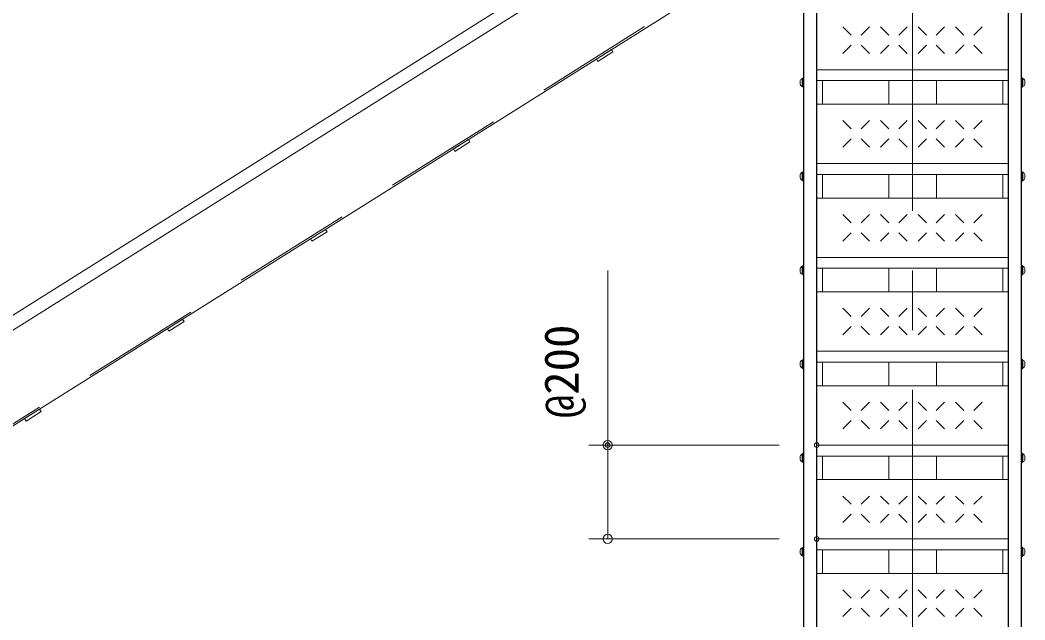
# Model space of a CAD drawing. Units: millimetres at full size, sheet at 1:20; details may follow other scales. Extents: x 10 to 16810, y -20 to 11900.
# Drawn here: x 3995 to 6137, y 4198 to 5476 of the extents above; entities that cross this region are included whole.
import ezdxf
from ezdxf.enums import TextEntityAlignment as Align

# ---------------------------------------------------------------- set-up
doc = ezdxf.new("R2010")
doc.units = ezdxf.units.MM
doc.header["$LTSCALE"] = 20
doc.header["$PDMODE"] = 32
doc.header["$PDSIZE"] = 10
doc.linetypes.add('USER1', pattern=[19.05, 12.7, -6.35])
doc.linetypes.add('USER3', pattern=[50.8, 31.75, -6.35, 6.35, -6.35])
doc.layers.add('LY_5', color=2, linetype='Continuous', lineweight=18)
doc.layers.add('LY_6', color=7, linetype='Continuous', lineweight=0)
doc.styles.add('ＭＳ ゴシック', font='')
doc.styles.get('ＭＳ ゴシック').set_extended_font_data('MS Gothic')

# ---------------------------------------------------------------- blocks, each defined once
blk = doc.blocks.new('-011-_DOTBLANK')
at = {"color": 7, "linetype": 'Continuous', "lineweight": 0}
blk.add_line((-0.5, 0), (-1, 0), dxfattribs=at)
blk.add_circle((0, 0), 0.5, dxfattribs=at)

msp = doc.modelspace()

# ---------------------------------------------------------------- linework, layer by layer
at = {"layer": 'LY_5', "color": 7, "linetype": 'USER3', "lineweight": 0}
msp.add_line((5897.83, 6720.29), (5897.83, 3270.29), dxfattribs=at)
at = {"layer": 'LY_5', "color": 7, "lineweight": 0}
for p, q in [((5666.03, 4182.38), (5666.03, 5856.69)), ((5693.23, 4182.38), (5693.23, 5856.69)), ((6102.43, 4182.38), (6102.43, 5856.69)), ((6129.63, 4182.38), (6129.63, 5856.69)), ((3071.78, 4276.63), (5332.89, 5697.77)), ((3086.26, 4253.6), (5350.95, 5676.99)), ((5665.63, 3470.29), (5665.63, 5570.29)), ((5693.63, 3545.1), (5693.63, 5570.29)), ((6102.03, 3545.1), (6102.03, 5570.29)), ((6130.03, 3470.29), (6130.03, 5570.29)), ((5440.83, 5529.39), (3178.21, 4107.29)), ((5767.23, 5444.1), (5749.55, 5461.78)), ((5806.12, 5461.78), (5788.44, 5444.1)), ((5847.23, 5444.1), (5829.55, 5461.78)), ((5886.12, 5461.78), (5868.44, 5444.1)), ((5927.23, 5444.1), (5909.55, 5461.78)), ((5966.12, 5461.78), (5948.44, 5444.1)), ((6007.23, 5444.1), (5989.55, 5461.78)), ((6046.12, 5461.78), (6028.44, 5444.1)), ((5767.23, 5422.89), (5749.55, 5405.21)), ((5806.12, 5405.21), (5788.44, 5422.89)), ((5847.23, 5422.89), (5829.55, 5405.21)), ((5886.12, 5405.21), (5868.44, 5422.89)), ((5927.23, 5422.89), (5909.55, 5405.21)), ((5966.12, 5405.21), (5948.44, 5422.89)), ((6007.23, 5422.89), (5989.55, 5405.21)), ((6046.12, 5405.21), (6028.44, 5422.89)), ((5255.91, 5413.16), (5223.74, 5392.94)), ((5226.93, 5387.86), (5259.1, 5408.08)), ((5259.1, 5408.08), (5255.91, 5413.16)), ((5223.74, 5392.94), (5226.93, 5387.86)), ((5693.63, 5370.29), (6102.03, 5370.29)), ((5693.63, 5347.01), (6102.03, 5347.01)), ((5693.63, 5296.7), (6102.03, 5296.7)), ((5767.23, 5244.1), (5749.55, 5261.78)), ((5806.12, 5261.78), (5788.44, 5244.1)), ((5847.23, 5244.1), (5829.55, 5261.78)), ((5886.12, 5261.78), (5868.44, 5244.1)), ((5927.23, 5244.1), (5909.55, 5261.78)), ((5966.12, 5261.78), (5948.44, 5244.1)), ((6007.23, 5244.1), (5989.55, 5261.78)), ((6046.12, 5261.78), (6028.44, 5244.1)), ((4951.11, 5221.59), (4918.94, 5201.37)), ((4922.13, 5196.29), (4954.3, 5216.51)), ((4954.3, 5216.51), (4951.11, 5221.59)), ((5767.23, 5222.89), (5749.55, 5205.21)), ((5806.12, 5205.21), (5788.44, 5222.89)), ((5847.23, 5222.89), (5829.55, 5205.21)), ((5886.12, 5205.21), (5868.44, 5222.89)), ((5927.23, 5222.89), (5909.55, 5205.21)), ((5966.12, 5205.21), (5948.44, 5222.89)), ((6007.23, 5222.89), (5989.55, 5205.21)), ((6046.12, 5205.21), (6028.44, 5222.89)), ((4918.94, 5201.37), (4922.13, 5196.29)), ((5693.63, 5170.29), (6102.03, 5170.29)), ((5693.63, 5147.01), (6102.03, 5147.01)), ((5693.63, 5096.7), (6102.03, 5096.7)), ((5767.23, 5044.1), (5749.55, 5061.78)), ((5806.12, 5061.78), (5788.44, 5044.1)), ((5847.23, 5044.1), (5829.55, 5061.78)), ((5886.12, 5061.78), (5868.44, 5044.1)), ((5927.23, 5044.1), (5909.55, 5061.78)), ((5966.12, 5061.78), (5948.44, 5044.1)), ((6007.23, 5044.1), (5989.55, 5061.78)), ((6046.12, 5061.78), (6028.44, 5044.1)), ((4646.31, 5030.02), (4614.14, 5009.8)), ((4617.33, 5004.72), (4649.51, 5024.94)), ((4649.51, 5024.94), (4646.31, 5030.02)), ((5767.23, 5022.89), (5749.55, 5005.21)), ((5806.12, 5005.21), (5788.44, 5022.89)), ((5847.23, 5022.89), (5829.55, 5005.21)), ((5886.12, 5005.21), (5868.44, 5022.89)), ((5927.23, 5022.89), (5909.55, 5005.21)), ((5966.12, 5005.21), (5948.44, 5022.89)), ((6007.23, 5022.89), (5989.55, 5005.21)), ((6046.12, 5005.21), (6028.44, 5022.89)), ((4614.14, 5009.8), (4617.33, 5004.72)), ((5693.63, 4970.29), (6102.03, 4970.29)), ((5693.63, 4947.01), (6102.03, 4947.01)), ((5693.63, 4896.7), (6102.03, 4896.7)), ((5767.23, 4844.1), (5749.55, 4861.78)), ((5806.12, 4861.78), (5788.44, 4844.1)), ((5847.23, 4844.1), (5829.55, 4861.78)), ((5886.12, 4861.78), (5868.44, 4844.1)), ((5927.23, 4844.1), (5909.55, 4861.78)), ((5966.12, 4861.78), (5948.44, 4844.1)), ((6007.23, 4844.1), (5989.55, 4861.78)), ((6046.12, 4861.78), (6028.44, 4844.1)), ((4341.52, 4838.45), (4309.34, 4818.23)), ((4312.54, 4813.15), (4344.71, 4833.37)), ((4344.71, 4833.37), (4341.52, 4838.45)), ((5767.23, 4822.89), (5749.55, 4805.21)), ((5806.12, 4805.21), (5788.44, 4822.89)), ((5847.23, 4822.89), (5829.55, 4805.21)), ((5886.12, 4805.21), (5868.44, 4822.89)), ((5927.23, 4822.89), (5909.55, 4805.21)), ((5966.12, 4805.21), (5948.44, 4822.89)), ((6007.23, 4822.89), (5989.55, 4805.21)), ((6046.12, 4805.21), (6028.44, 4822.89)), ((4309.34, 4818.23), (4312.54, 4813.15)), ((5693.63, 4770.29), (6102.03, 4770.29)), ((5693.63, 4747.01), (6102.03, 4747.01)), ((5693.63, 4696.7), (6102.03, 4696.7)), ((5767.23, 4644.1), (5749.55, 4661.78)), ((5806.12, 4661.78), (5788.44, 4644.1)), ((5847.23, 4644.1), (5829.55, 4661.78)), ((5886.12, 4661.78), (5868.44, 4644.1)), ((5927.23, 4644.1), (5909.55, 4661.78)), ((5966.12, 4661.78), (5948.44, 4644.1)), ((6007.23, 4644.1), (5989.55, 4661.78)), ((6046.12, 4661.78), (6028.44, 4644.1)), ((4036.72, 4646.88), (4004.55, 4626.66)), ((4007.74, 4621.58), (4039.91, 4641.8)), ((4039.91, 4641.8), (4036.72, 4646.88)), ((4004.55, 4626.66), (4007.74, 4621.58)), ((5767.23, 4622.89), (5749.55, 4605.21)), ((5806.12, 4605.21), (5788.44, 4622.89)), ((5847.23, 4622.89), (5829.55, 4605.21)), ((5886.12, 4605.21), (5868.44, 4622.89)), ((5927.23, 4622.89), (5909.55, 4605.21)), ((5966.12, 4605.21), (5948.44, 4622.89)), ((6007.23, 4622.89), (5989.55, 4605.21)), ((6046.12, 4605.21), (6028.44, 4622.89)), ((5693.63, 4570.29), (6102.03, 4570.29)), ((5693.63, 4547.01), (6102.03, 4547.01)), ((5693.63, 4496.7), (6102.03, 4496.7)), ((5767.23, 4444.1), (5749.55, 4461.78)), ((5806.12, 4461.78), (5788.44, 4444.1)), ((5847.23, 4444.1), (5829.55, 4461.78)), ((5886.12, 4461.78), (5868.44, 4444.1)), ((5927.23, 4444.1), (5909.55, 4461.78)), ((5966.12, 4461.78), (5948.44, 4444.1)), ((6007.23, 4444.1), (5989.55, 4461.78)), ((6046.12, 4461.78), (6028.44, 4444.1)), ((5767.23, 4422.89), (5749.55, 4405.21)), ((5806.12, 4405.21), (5788.44, 4422.89)), ((5847.23, 4422.89), (5829.55, 4405.21)), ((5886.12, 4405.21), (5868.44, 4422.89)), ((5927.23, 4422.89), (5909.55, 4405.21)), ((5966.12, 4405.21), (5948.44, 4422.89)), ((6007.23, 4422.89), (5989.55, 4405.21)), ((6046.12, 4405.21), (6028.44, 4422.89)), ((5693.63, 4370.29), (6102.03, 4370.29)), ((5693.63, 4347.01), (6102.03, 4347.01)), ((5693.63, 4296.7), (6102.03, 4296.7)), ((5767.23, 4244.1), (5749.55, 4261.78)), ((5806.12, 4261.78), (5788.44, 4244.1)), ((5847.23, 4244.1), (5829.55, 4261.78)), ((5886.12, 4261.78), (5868.44, 4244.1)), ((5927.23, 4244.1), (5909.55, 4261.78)), ((5966.12, 4261.78), (5948.44, 4244.1)), ((6007.23, 4244.1), (5989.55, 4261.78)), ((6046.12, 4261.78), (6028.44, 4244.1)), ((5767.23, 4222.89), (5749.55, 4205.21)), ((5806.12, 4205.21), (5788.44, 4222.89)), ((5847.23, 4222.89), (5829.55, 4205.21)), ((5886.12, 4205.21), (5868.44, 4222.89)), ((5927.23, 4222.89), (5909.55, 4205.21)), ((5966.12, 4205.21), (5948.44, 4222.89)), ((6007.23, 4222.89), (5989.55, 4205.21)), ((6046.12, 4205.21), (6028.44, 4222.89))]:
    msp.add_line(p, q, dxfattribs=at)
at = {"layer": 'LY_5', "color": 7, "linetype": 'USER1', "lineweight": 0}
msp.add_line((3176.19, 4110.51), (5487.87, 5563.44), dxfattribs=at)
at = {"layer": 'LY_5'}
for p, q in [((5658.28, 5338.99), (5658.28, 5346.99)), ((5662.63, 5334.34), (5662.63, 5351.64)), ((5663.63, 5351.64), (5662.63, 5351.64)), ((5663.63, 5334.34), (5662.63, 5334.34)), ((5663.63, 5332.99), (5663.63, 5352.99)), ((5663.63, 5352.99), (5665.63, 5352.99)), ((5663.63, 5334.34), (5663.63, 5351.64)), ((5665.63, 5332.99), (5665.63, 5352.99)), ((5705.63, 5347.01), (5705.63, 5296.7)), ((5847.03, 5296.7), (5847.03, 5347.01)), ((5948.63, 5296.7), (5948.63, 5347.01)), ((6090.03, 5347.01), (6090.03, 5296.7)), ((6130.02, 5332.99), (6130.02, 5352.99)), ((6132.02, 5352.99), (6130.02, 5352.99)), ((6132.02, 5332.99), (6132.02, 5352.99)), ((6132.02, 5334.34), (6132.02, 5351.64)), ((6132.02, 5351.64), (6133.02, 5351.64)), ((6132.02, 5334.34), (6133.02, 5334.34)), ((6133.02, 5334.34), (6133.02, 5351.64)), ((6137.37, 5338.99), (6137.37, 5346.99)), ((5663.63, 5332.99), (5665.63, 5332.99)), ((6132.02, 5332.99), (6130.02, 5332.99)), ((5658.28, 5138.99), (5658.28, 5146.99)), ((5662.63, 5134.34), (5662.63, 5151.64)), ((5663.63, 5151.64), (5662.63, 5151.64)), ((5663.63, 5132.99), (5663.63, 5152.99)), ((5663.63, 5152.99), (5665.63, 5152.99)), ((5663.63, 5134.34), (5663.63, 5151.64)), ((5665.63, 5132.99), (5665.63, 5152.99)), ((5705.63, 5147.01), (5705.63, 5096.7)), ((5847.03, 5096.7), (5847.03, 5147.01)), ((5948.63, 5096.7), (5948.63, 5147.01)), ((6090.03, 5147.01), (6090.03, 5096.7)), ((6130.02, 5132.99), (6130.02, 5152.99)), ((6132.02, 5152.99), (6130.02, 5152.99)), ((6132.02, 5132.99), (6132.02, 5152.99)), ((6132.02, 5134.34), (6132.02, 5151.64)), ((6132.02, 5151.64), (6133.02, 5151.64)), ((6133.02, 5134.34), (6133.02, 5151.64)), ((6137.37, 5138.99), (6137.37, 5146.99)), ((5663.63, 5134.34), (5662.63, 5134.34)), ((5663.63, 5132.99), (5665.63, 5132.99)), ((6132.02, 5132.99), (6130.02, 5132.99)), ((6132.02, 5134.34), (6133.02, 5134.34)), ((5662.63, 4934.34), (5662.63, 4951.64)), ((5663.63, 4951.64), (5662.63, 4951.64)), ((5663.63, 4932.99), (5663.63, 4952.99)), ((5663.63, 4952.99), (5665.63, 4952.99)), ((5663.63, 4934.34), (5663.63, 4951.64)), ((5665.63, 4932.99), (5665.63, 4952.99)), ((6130.02, 4932.99), (6130.02, 4952.99)), ((6132.02, 4952.99), (6130.02, 4952.99)), ((6132.02, 4932.99), (6132.02, 4952.99)), ((6132.02, 4934.34), (6132.02, 4951.64)), ((6132.02, 4951.64), (6133.02, 4951.64)), ((6133.02, 4934.34), (6133.02, 4951.64)), ((5658.28, 4938.99), (5658.28, 4946.99)), ((5663.63, 4934.34), (5662.63, 4934.34)), ((5663.63, 4932.99), (5665.63, 4932.99)), ((5705.63, 4947.01), (5705.63, 4896.7)), ((5847.03, 4896.7), (5847.03, 4947.01)), ((5948.63, 4896.7), (5948.63, 4947.01)), ((6090.03, 4947.01), (6090.03, 4896.7)), ((6132.02, 4932.99), (6130.02, 4932.99)), ((6132.02, 4934.34), (6133.02, 4934.34)), ((6137.37, 4938.99), (6137.37, 4946.99)), ((5658.28, 4738.99), (5658.28, 4746.99)), ((5662.63, 4734.34), (5662.63, 4751.64)), ((5663.63, 4751.64), (5662.63, 4751.64)), ((5663.63, 4732.99), (5663.63, 4752.99)), ((5663.63, 4752.99), (5665.63, 4752.99)), ((5663.63, 4734.34), (5663.63, 4751.64)), ((5665.63, 4732.99), (5665.63, 4752.99)), ((5705.63, 4747.01), (5705.63, 4696.7)), ((5847.03, 4696.7), (5847.03, 4747.01)), ((5948.63, 4696.7), (5948.63, 4747.01)), ((6090.03, 4747.01), (6090.03, 4696.7)), ((6130.02, 4732.99), (6130.02, 4752.99)), ((6132.02, 4752.99), (6130.02, 4752.99)), ((6132.02, 4732.99), (6132.02, 4752.99)), ((6132.02, 4734.34), (6132.02, 4751.64)), ((6132.02, 4751.64), (6133.02, 4751.64)), ((6133.02, 4734.34), (6133.02, 4751.64)), ((6137.37, 4738.99), (6137.37, 4746.99)), ((5663.63, 4734.34), (5662.63, 4734.34)), ((5663.63, 4732.99), (5665.63, 4732.99)), ((6132.02, 4732.99), (6130.02, 4732.99)), ((6132.02, 4734.34), (6133.02, 4734.34)), ((5658.28, 4538.99), (5658.28, 4546.99)), ((5662.63, 4534.34), (5662.63, 4551.64)), ((5663.63, 4551.64), (5662.63, 4551.64)), ((5663.63, 4532.99), (5663.63, 4552.99)), ((5663.63, 4552.99), (5665.63, 4552.99)), ((5663.63, 4534.34), (5663.63, 4551.64)), ((5665.63, 4532.99), (5665.63, 4552.99)), ((5705.63, 4547.01), (5705.63, 4496.7)), ((5847.03, 4496.7), (5847.03, 4547.01)), ((5948.63, 4496.7), (5948.63, 4547.01)), ((6090.03, 4547.01), (6090.03, 4496.7)), ((6130.02, 4532.99), (6130.02, 4552.99)), ((6132.02, 4552.99), (6130.02, 4552.99)), ((6132.02, 4532.99), (6132.02, 4552.99)), ((6132.02, 4534.34), (6132.02, 4551.64)), ((6132.02, 4551.64), (6133.02, 4551.64)), ((6133.02, 4534.34), (6133.02, 4551.64)), ((6137.37, 4538.99), (6137.37, 4546.99)), ((5663.63, 4534.34), (5662.63, 4534.34)), ((5663.63, 4532.99), (5665.63, 4532.99)), ((6132.02, 4532.99), (6130.02, 4532.99)), ((6132.02, 4534.34), (6133.02, 4534.34)), ((5662.63, 4334.34), (5662.63, 4351.64)), ((5663.63, 4351.64), (5662.63, 4351.64)), ((5663.63, 4332.99), (5663.63, 4352.99)), ((5663.63, 4352.99), (5665.63, 4352.99)), ((5663.63, 4334.34), (5663.63, 4351.64)), ((5665.63, 4332.99), (5665.63, 4352.99)), ((6130.02, 4332.99), (6130.02, 4352.99)), ((6132.02, 4352.99), (6130.02, 4352.99)), ((6132.02, 4332.99), (6132.02, 4352.99)), ((6132.02, 4334.34), (6132.02, 4351.64)), ((6132.02, 4351.64), (6133.02, 4351.64)), ((6133.02, 4334.34), (6133.02, 4351.64)), ((5658.28, 4338.99), (5658.28, 4346.99)), ((5663.63, 4334.34), (5662.63, 4334.34)), ((5663.63, 4332.99), (5665.63, 4332.99)), ((5705.63, 4347.01), (5705.63, 4296.7)), ((5847.03, 4296.7), (5847.03, 4347.01)), ((5948.63, 4296.7), (5948.63, 4347.01)), ((6090.03, 4347.01), (6090.03, 4296.7)), ((6132.02, 4332.99), (6130.02, 4332.99)), ((6132.02, 4334.34), (6133.02, 4334.34)), ((6137.37, 4338.99), (6137.37, 4346.99))]:
    msp.add_line(p, q, dxfattribs=at)
for centre, start, end in [((5667.22, 5342.99), 117.93242, 155.88589), ((5667.22, 5342.99), 204.11411, 242.06758), ((6128.43, 5342.99), 24.11411, 62.06758), ((6128.43, 5342.99), 297.93242, 335.88589), ((5667.22, 5142.99), 117.93242, 155.88589), ((6128.43, 5142.99), 24.11411, 62.06758), ((5667.22, 5142.99), 204.11411, 242.06758), ((6128.43, 5142.99), 297.93242, 335.88589), ((5667.22, 4942.99), 117.93242, 155.88589), ((6128.43, 4942.99), 24.11411, 62.06758), ((5667.22, 4942.99), 204.11411, 242.06758), ((6128.43, 4942.99), 297.93242, 335.88589), ((5667.22, 4742.99), 117.93242, 155.88589), ((5667.22, 4742.99), 204.11411, 242.06758), ((6128.43, 4742.99), 24.11411, 62.06758), ((6128.43, 4742.99), 297.93242, 335.88589), ((5667.22, 4542.99), 117.93242, 155.88589), ((6128.43, 4542.99), 24.11411, 62.06758), ((5667.22, 4542.99), 204.11411, 242.06758), ((6128.43, 4542.99), 297.93242, 335.88589), ((5667.22, 4342.99), 117.93242, 155.88589), ((6128.43, 4342.99), 24.11411, 62.06758), ((5667.22, 4342.99), 204.11411, 242.06758), ((6128.43, 4342.99), 297.93242, 335.88589)]:
    msp.add_arc(centre, 9.79, start, end, dxfattribs=at)
at = {"layer": 'LY_6'}
for p, q in [((5247.83, 4570.29), (5247.83, 4942.29)), ((5613.63, 4570.29), (5207.83, 4570.29)), ((5247.83, 4370.29), (5247.83, 4570.29)), ((5613.63, 4370.29), (5207.83, 4370.29))]:
    msp.add_line(p, q, dxfattribs=at)
for p in [(5247.83, 4570.29), (5693.63, 4570.29), (5693.63, 4370.29)]:
    msp.add_point(p, dxfattribs=at)

# ---------------------------------------------------------------- block references
at = {"layer": 'LY_6', "xscale": 20, "yscale": 20}
for p, rotation in [((5247.83, 4570.29), 90), ((5247.83, 4370.29), 270)]:
    msp.add_blockref('-011-_DOTBLANK', p, dxfattribs=dict(at, rotation=rotation))

# ---------------------------------------------------------------- texts
at = {"layer": 'LY_6', "style": 'ＭＳ ゴシック'}
msp.add_text('@200', height=73.31, rotation=90, dxfattribs=at).set_placement((5207.83, 4627.6), align=Align.BOTTOM_LEFT)

doc.saveas('drawing.dxf')
